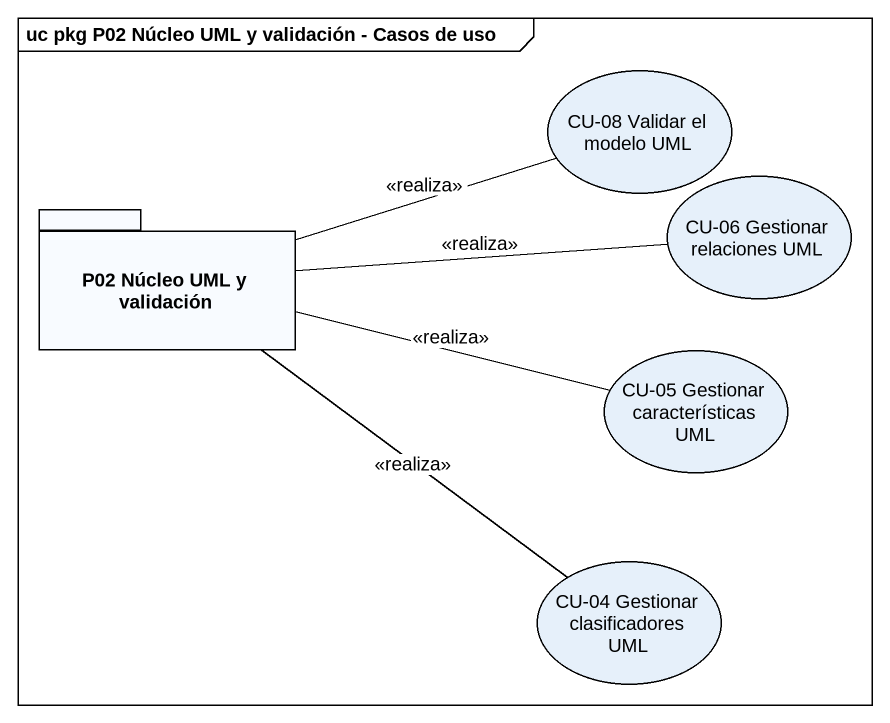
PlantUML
@startuml
mainframe uc pkg P02 Núcleo UML y validación - Casos de uso
usecase "CU-08 Validar el modelo UML" as CU_08_Validar_el_modelo_UML
usecase "CU-06 Gestionar relaciones UML" as CU_06_Gestionar_relaciones
package "P02 Núcleo UML y validación" as P02_Núcleo_UML_y_validación {
}
usecase "CU-05 Gestionar características UML" as CU_05_Gestionar
usecase "CU-04 Gestionar clasificadores UML" as CU_04_Gestionar
P02_Núcleo_UML_y_validación -right- CU_08_Validar_el_modelo_UML : <<realiza>>
P02_Núcleo_UML_y_validación -right- CU_06_Gestionar_relaciones : <<realiza>>
P02_Núcleo_UML_y_validación -right- CU_05_Gestionar : <<realiza>>
P02_Núcleo_UML_y_validación -- CU_04_Gestionar : <<realiza>>
@enduml
